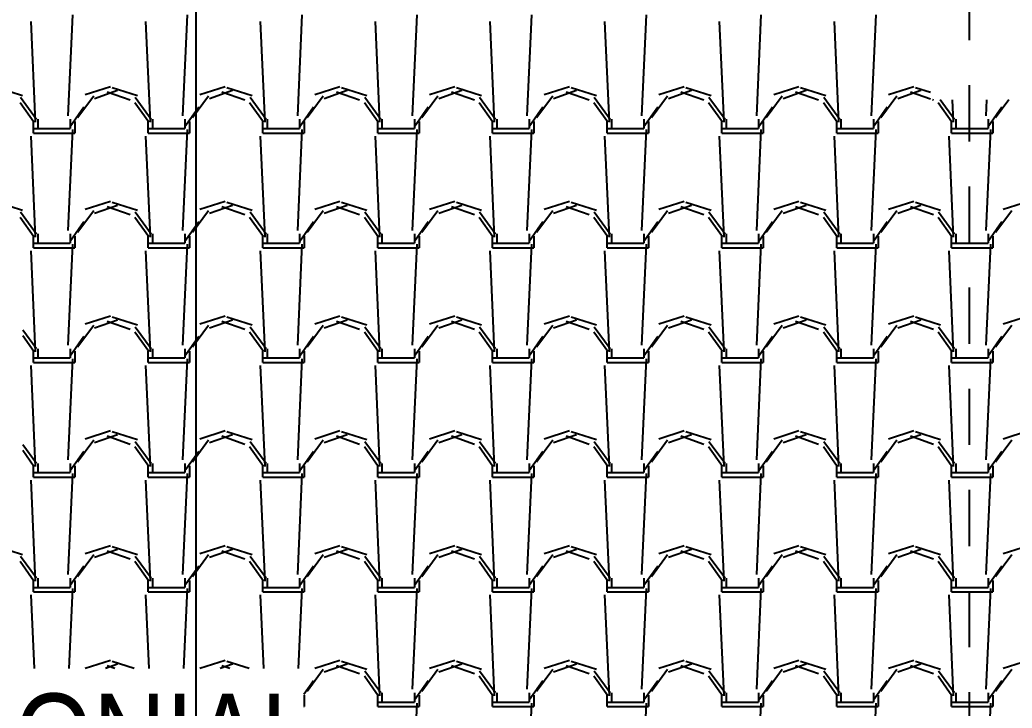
# Model space of a CAD drawing. Header units: millimetres. Extents: x 3923 to 4007, y 744 to 863.
# Drawn here: x 3936.26 to 3938.466, y 838.08 to 839.611 of the extents above; entities that cross this region are included whole.
import ezdxf
from ezdxf.enums import TextEntityAlignment as Align

# ---------------------------------------------------------------- set-up
doc = ezdxf.new("R2010")
doc.units = ezdxf.units.MM
doc.linetypes.add('HIDDEN2', pattern=[0.1875, 0.125, -0.0625])
for name, color, linetype in [('-HIDRO', 8, 'Continuous'), ('E-txt-g', 3, 'Continuous'), ('HID-TUBPRIMARIO', 5, 'Continuous')]:
    doc.layers.add(name, color=color, linetype=linetype)
doc.layers.add('E-Txt-W', color=7, linetype='Continuous', lineweight=20)
doc.styles.add('F2', font='ARIALN.TTF')
doc.styles.add('REG60', font='romans.shx', dxfattribs={"width": 0.8, "height": 0.15})
doc.styles.add('REG80', font='romans.shx', dxfattribs={"width": 0.8, "height": 0.2})

# ---------------------------------------------------------------- blocks, each defined once
blk = doc.blocks.new('TXT-AMB75')
at = {"layer": 'E-txt-g', "style": 'REG80', "width": 0.8, "flags": 8}
blk.add_attdef('TXT', text='', height=0.2, dxfattribs=at).set_placement((0.0055, 0.2964), align=Align.CENTER)
at = {"layer": 'E-Txt-W', "style": 'REG60', "width": 0.8, "flags": 8}
blk.add_attdef('TXT', text='', height=0.15, dxfattribs=at).set_placement((0.0055, 0.0271), align=Align.CENTER)

msp = doc.modelspace()

# ---------------------------------------------------------------- linework, layer by layer
at = {"layer": '-HIDRO', "linetype": 'HIDDEN2'}
msp.add_line((3938.3715, 836.19), (3938.3715, 840.1023), dxfattribs=at)
at = {"layer": '-HIDRO', "linetype": 'Continuous'}
for p, q in [((3936.3674, 839.3973), (3936.3776, 839.6219)), ((3936.6226, 839.3973), (3936.6328, 839.6219)), ((3936.8777, 839.3973), (3936.8879, 839.6219)), ((3937.1329, 839.3973), (3937.1431, 839.6219)), ((3937.388, 839.3973), (3937.3982, 839.6219)), ((3937.6432, 839.3973), (3937.6534, 839.6219)), ((3937.8983, 839.3973), (3937.9085, 839.6219)), ((3938.1535, 839.3973), (3938.1637, 839.6219)), ((3936.2951, 839.3827), (3936.2849, 839.6072)), ((3936.5503, 839.3827), (3936.5401, 839.6072)), ((3936.8054, 839.3827), (3936.7952, 839.6072)), ((3937.0606, 839.3827), (3937.0504, 839.6072)), ((3937.3157, 839.3827), (3937.3055, 839.6072)), ((3937.5709, 839.3827), (3937.5607, 839.6072)), ((3937.826, 839.3827), (3937.8158, 839.6072)), ((3938.0812, 839.3827), (3938.071, 839.6072)), ((3936.2661, 839.4415), (3936.2099, 839.4594)), ((3936.4241, 839.441), (3936.3884, 839.3926)), ((3936.4614, 839.4616), (3936.4053, 839.4438)), ((3936.4773, 839.4531), (3936.4263, 839.4352)), ((3936.5052, 839.4319), (3936.4541, 839.4497)), ((3936.5212, 839.4415), (3936.4651, 839.4594)), ((3936.6793, 839.441), (3936.6436, 839.3925)), ((3936.7165, 839.4616), (3936.6604, 839.4438)), ((3936.7325, 839.4531), (3936.6814, 839.4352)), ((3936.7603, 839.4319), (3936.7093, 839.4497)), ((3936.7764, 839.4415), (3936.7202, 839.4594)), ((3936.9344, 839.441), (3936.8987, 839.3925)), ((3936.9717, 839.4616), (3936.9156, 839.4438)), ((3936.9876, 839.4531), (3936.9366, 839.4352)), ((3937.0155, 839.4319), (3936.9644, 839.4497)), ((3937.0315, 839.4415), (3936.9754, 839.4594)), ((3937.1896, 839.441), (3937.1539, 839.3925)), ((3937.2268, 839.4616), (3937.1707, 839.4438)), ((3937.2428, 839.4531), (3937.1917, 839.4352)), ((3937.2706, 839.4319), (3937.2196, 839.4497)), ((3937.2867, 839.4415), (3937.2305, 839.4594)), ((3937.4447, 839.441), (3937.409, 839.3925)), ((3937.482, 839.4616), (3937.4259, 839.4438)), ((3937.4979, 839.4531), (3937.4469, 839.4352)), ((3937.5258, 839.4319), (3937.4747, 839.4497)), ((3937.5418, 839.4415), (3937.4857, 839.4594)), ((3937.6999, 839.441), (3937.6642, 839.3925)), ((3937.7371, 839.4616), (3937.681, 839.4438)), ((3937.7531, 839.4531), (3937.702, 839.4352)), ((3937.7809, 839.4319), (3937.7299, 839.4497)), ((3937.797, 839.4415), (3937.7408, 839.4594)), ((3937.955, 839.441), (3937.9193, 839.3925)), ((3937.9923, 839.4616), (3937.9362, 839.4438)), ((3938.0082, 839.4531), (3937.9572, 839.4352)), ((3938.0361, 839.4319), (3937.985, 839.4497)), ((3938.0521, 839.4415), (3937.996, 839.4594)), ((3938.2102, 839.441), (3938.1744, 839.3925)), ((3938.2474, 839.4616), (3938.1913, 839.4438)), ((3938.2634, 839.4531), (3938.2123, 839.4352)), ((3938.2846, 839.4342), (3938.2402, 839.4497)), ((3938.2846, 839.4487), (3938.2511, 839.4594)), ((3936.2912, 839.3829), (3936.2606, 839.4263)), ((3936.2971, 839.3892), (3936.2614, 839.4376)), ((3936.5464, 839.3829), (3936.5158, 839.4263)), ((3936.5523, 839.3892), (3936.5166, 839.4376)), ((3936.8015, 839.3829), (3936.7709, 839.4263)), ((3936.8074, 839.3892), (3936.7717, 839.4376)), ((3937.0567, 839.3829), (3937.0261, 839.4262)), ((3937.0626, 839.3892), (3937.0269, 839.4376)), ((3937.3118, 839.3829), (3937.2812, 839.4262)), ((3937.3177, 839.3892), (3937.282, 839.4376)), ((3937.567, 839.3829), (3937.5364, 839.4262)), ((3937.5729, 839.3892), (3937.5371, 839.4376)), ((3937.8221, 839.3829), (3937.7915, 839.4262)), ((3937.828, 839.3892), (3937.7923, 839.4376)), ((3938.0773, 839.3829), (3938.0467, 839.4262)), ((3938.0832, 839.3892), (3938.0474, 839.4376)), ((3938.2912, 839.4319), (3938.2892, 839.4326)), ((3938.3324, 839.3829), (3938.3018, 839.4262)), ((3938.3383, 839.3892), (3938.3063, 839.4326)), ((3938.3363, 839.3827), (3938.3341, 839.4326)), ((3938.4086, 839.3973), (3938.4102, 839.4326)), ((3938.4591, 839.4326), (3938.4296, 839.3925)), ((3936.4025, 839.4163), (3936.3719, 839.3729)), ((3936.6577, 839.4163), (3936.627, 839.3729)), ((3936.9128, 839.4163), (3936.8822, 839.3729)), ((3937.168, 839.4163), (3937.1373, 839.3729)), ((3937.4231, 839.4163), (3937.3925, 839.3729)), ((3937.6783, 839.4163), (3937.6476, 839.3729)), ((3937.9334, 839.4163), (3937.9028, 839.3729)), ((3938.1886, 839.4163), (3938.1579, 839.3729)), ((3938.4437, 839.4163), (3938.4131, 839.3729)), ((3936.2902, 839.3588), (3936.2902, 839.3843)), ((3936.3004, 839.369), (3936.3004, 839.3894)), ((3936.3718, 839.3894), (3936.3718, 839.369)), ((3936.382, 839.3843), (3936.382, 839.3588)), ((3936.5453, 839.3588), (3936.5453, 839.3843)), ((3936.5555, 839.369), (3936.5555, 839.3894)), ((3936.627, 839.3894), (3936.627, 839.369)), ((3936.6372, 839.3843), (3936.6372, 839.3588)), ((3936.8005, 839.3588), (3936.8005, 839.3843)), ((3936.8107, 839.369), (3936.8107, 839.3894)), ((3936.8821, 839.3894), (3936.8821, 839.369)), ((3936.8923, 839.3843), (3936.8923, 839.3588)), ((3937.0556, 839.3588), (3937.0556, 839.3843)), ((3937.0658, 839.369), (3937.0658, 839.3894)), ((3937.1373, 839.3894), (3937.1373, 839.369)), ((3937.1475, 839.3843), (3937.1475, 839.3588)), ((3937.3108, 839.3588), (3937.3108, 839.3843)), ((3937.321, 839.369), (3937.321, 839.3894)), ((3937.3924, 839.3894), (3937.3924, 839.369)), ((3937.4026, 839.3843), (3937.4026, 839.3588)), ((3937.5659, 839.3588), (3937.5659, 839.3843)), ((3937.5761, 839.369), (3937.5761, 839.3894)), ((3937.6476, 839.3894), (3937.6476, 839.369)), ((3937.6578, 839.3843), (3937.6578, 839.3588)), ((3937.8211, 839.3588), (3937.8211, 839.3843)), ((3937.8313, 839.369), (3937.8313, 839.3894)), ((3937.9027, 839.3894), (3937.9027, 839.369)), ((3937.9129, 839.3843), (3937.9129, 839.3588)), ((3938.0762, 839.3588), (3938.0762, 839.3843)), ((3938.0864, 839.369), (3938.0864, 839.3894)), ((3938.1579, 839.3894), (3938.1579, 839.369)), ((3938.1681, 839.3843), (3938.1681, 839.3588)), ((3938.3314, 839.3588), (3938.3314, 839.3843)), ((3938.3416, 839.369), (3938.3416, 839.3894)), ((3938.413, 839.3894), (3938.413, 839.369)), ((3938.4232, 839.3843), (3938.4232, 839.3588)), ((3936.2902, 839.369), (3936.3004, 839.369)), ((3936.2902, 839.3588), (3936.3004, 839.3588)), ((3936.3004, 839.369), (3936.3718, 839.369)), ((3936.3004, 839.3588), (3936.382, 839.3588)), ((3936.3674, 839.1422), (3936.3776, 839.3667)), ((3936.5453, 839.369), (3936.5555, 839.369)), ((3936.5453, 839.3588), (3936.5555, 839.3588)), ((3936.5555, 839.369), (3936.627, 839.369)), ((3936.5555, 839.3588), (3936.6372, 839.3588)), ((3936.6226, 839.1422), (3936.6328, 839.3667)), ((3936.8005, 839.369), (3936.8107, 839.369)), ((3936.8005, 839.3588), (3936.8107, 839.3588)), ((3936.8107, 839.369), (3936.8821, 839.369)), ((3936.8107, 839.3588), (3936.8923, 839.3588)), ((3936.8777, 839.1422), (3936.8879, 839.3667)), ((3937.0556, 839.369), (3937.0658, 839.369)), ((3937.0556, 839.3588), (3937.0658, 839.3588)), ((3937.0658, 839.369), (3937.1373, 839.369)), ((3937.0658, 839.3588), (3937.1475, 839.3588)), ((3937.1329, 839.1422), (3937.1431, 839.3667)), ((3937.3108, 839.369), (3937.321, 839.369)), ((3937.3108, 839.3588), (3937.321, 839.3588)), ((3937.321, 839.369), (3937.3924, 839.369)), ((3937.321, 839.3588), (3937.4026, 839.3588)), ((3937.388, 839.1422), (3937.3982, 839.3667)), ((3937.5659, 839.369), (3937.5761, 839.369)), ((3937.5659, 839.3588), (3937.5761, 839.3588)), ((3937.5761, 839.369), (3937.6476, 839.369)), ((3937.5761, 839.3588), (3937.6578, 839.3588)), ((3937.6432, 839.1422), (3937.6534, 839.3667)), ((3937.8211, 839.369), (3937.8313, 839.369)), ((3937.8211, 839.3588), (3937.8313, 839.3588)), ((3937.8313, 839.369), (3937.9027, 839.369)), ((3937.8313, 839.3588), (3937.9129, 839.3588)), ((3937.8983, 839.1422), (3937.9085, 839.3667)), ((3938.0762, 839.369), (3938.0864, 839.369)), ((3938.0762, 839.3588), (3938.0864, 839.3588)), ((3938.0864, 839.369), (3938.1579, 839.369)), ((3938.0864, 839.3588), (3938.1681, 839.3588)), ((3938.1535, 839.1422), (3938.1637, 839.3667)), ((3938.3314, 839.369), (3938.3416, 839.369)), ((3938.3314, 839.3588), (3938.3416, 839.3588)), ((3938.3416, 839.369), (3938.413, 839.369)), ((3938.3416, 839.3588), (3938.4232, 839.3588)), ((3938.4086, 839.1422), (3938.4188, 839.3667)), ((3936.2951, 839.1275), (3936.2849, 839.352)), ((3936.5503, 839.1275), (3936.5401, 839.352)), ((3936.8054, 839.1275), (3936.7952, 839.352)), ((3937.0606, 839.1275), (3937.0504, 839.352)), ((3937.3157, 839.1275), (3937.3055, 839.352)), ((3937.5709, 839.1275), (3937.5607, 839.352)), ((3937.826, 839.1275), (3937.8158, 839.352)), ((3938.0812, 839.1275), (3938.071, 839.3521)), ((3938.3363, 839.1275), (3938.3261, 839.3521)), ((3936.2661, 839.1864), (3936.2099, 839.2042)), ((3936.4614, 839.2065), (3936.4053, 839.1886)), ((3936.4773, 839.198), (3936.4263, 839.1801)), ((3936.5212, 839.1864), (3936.4651, 839.2042)), ((3936.7165, 839.2065), (3936.6604, 839.1886)), ((3936.7325, 839.198), (3936.6814, 839.1801)), ((3936.7764, 839.1864), (3936.7202, 839.2042)), ((3936.9717, 839.2065), (3936.9156, 839.1886)), ((3936.9876, 839.198), (3936.9366, 839.1801)), ((3937.0315, 839.1864), (3936.9754, 839.2042)), ((3937.2268, 839.2065), (3937.1707, 839.1886)), ((3937.2428, 839.198), (3937.1917, 839.1801)), ((3937.2867, 839.1864), (3937.2305, 839.2042)), ((3937.482, 839.2065), (3937.4259, 839.1886)), ((3937.4979, 839.198), (3937.4469, 839.1801)), ((3937.5418, 839.1864), (3937.4857, 839.2042)), ((3937.7371, 839.2065), (3937.681, 839.1886)), ((3937.7531, 839.198), (3937.702, 839.1801)), ((3937.797, 839.1864), (3937.7408, 839.2042)), ((3937.9923, 839.2065), (3937.9362, 839.1886)), ((3938.0082, 839.198), (3937.9572, 839.1801)), ((3938.0521, 839.1864), (3937.996, 839.2042)), ((3938.2474, 839.2065), (3938.1913, 839.1886)), ((3938.2634, 839.198), (3938.2123, 839.1801)), ((3938.3073, 839.1864), (3938.2511, 839.2042)), ((3938.5026, 839.2065), (3938.4465, 839.1886)), ((3936.2971, 839.134), (3936.2614, 839.1825)), ((3936.4241, 839.1859), (3936.3884, 839.1374)), ((3936.5052, 839.1767), (3936.4541, 839.1946)), ((3936.5523, 839.134), (3936.5166, 839.1825)), ((3936.6793, 839.1859), (3936.6436, 839.1374)), ((3936.7603, 839.1767), (3936.7093, 839.1946)), ((3936.8074, 839.134), (3936.7717, 839.1825)), ((3936.9344, 839.1859), (3936.8987, 839.1374)), ((3937.0155, 839.1767), (3936.9644, 839.1946)), ((3937.0626, 839.134), (3937.0269, 839.1825)), ((3937.1896, 839.1859), (3937.1539, 839.1374)), ((3937.2706, 839.1767), (3937.2196, 839.1946)), ((3937.3177, 839.134), (3937.282, 839.1825)), ((3937.4447, 839.1859), (3937.409, 839.1374)), ((3937.5258, 839.1767), (3937.4747, 839.1946)), ((3937.5729, 839.134), (3937.5372, 839.1825)), ((3937.6999, 839.1859), (3937.6641, 839.1374)), ((3937.7809, 839.1767), (3937.7299, 839.1946)), ((3937.828, 839.134), (3937.7923, 839.1825)), ((3937.955, 839.1859), (3937.9193, 839.1374)), ((3938.0361, 839.1767), (3937.985, 839.1946)), ((3938.0832, 839.134), (3938.0474, 839.1825)), ((3938.2102, 839.1859), (3938.1744, 839.1374)), ((3938.2912, 839.1767), (3938.2402, 839.1946)), ((3938.3383, 839.134), (3938.3026, 839.1825)), ((3938.4653, 839.1859), (3938.4296, 839.1374)), ((3936.2912, 839.1277), (3936.2606, 839.1711)), ((3936.4025, 839.1611), (3936.3719, 839.1178)), ((3936.5464, 839.1277), (3936.5158, 839.1711)), ((3936.6577, 839.1611), (3936.627, 839.1178)), ((3936.8015, 839.1277), (3936.7709, 839.1711)), ((3936.9128, 839.1611), (3936.8822, 839.1178)), ((3937.0567, 839.1277), (3937.0261, 839.1711)), ((3937.168, 839.1611), (3937.1373, 839.1178)), ((3937.3118, 839.1277), (3937.2812, 839.1711)), ((3937.4231, 839.1611), (3937.3925, 839.1178)), ((3937.567, 839.1277), (3937.5364, 839.1711)), ((3937.6783, 839.1611), (3937.6476, 839.1178)), ((3937.8221, 839.1277), (3937.7915, 839.1711)), ((3937.9334, 839.1611), (3937.9028, 839.1178)), ((3938.0773, 839.1277), (3938.0467, 839.1711)), ((3938.1886, 839.1611), (3938.1579, 839.1178)), ((3938.3324, 839.1277), (3938.3018, 839.1711)), ((3938.4437, 839.1611), (3938.4131, 839.1178)), ((3936.3004, 839.1138), (3936.3004, 839.1343)), ((3936.3718, 839.1343), (3936.3718, 839.1138)), ((3936.5555, 839.1138), (3936.5555, 839.1343)), ((3936.627, 839.1343), (3936.627, 839.1138)), ((3936.8107, 839.1138), (3936.8107, 839.1343)), ((3936.8821, 839.1343), (3936.8821, 839.1138)), ((3937.0658, 839.1138), (3937.0658, 839.1343)), ((3937.1373, 839.1343), (3937.1373, 839.1138)), ((3937.321, 839.1138), (3937.321, 839.1343)), ((3937.3924, 839.1343), (3937.3924, 839.1138)), ((3937.5761, 839.1138), (3937.5761, 839.1343)), ((3937.6476, 839.1343), (3937.6476, 839.1138)), ((3937.8313, 839.1138), (3937.8313, 839.1343)), ((3937.9027, 839.1343), (3937.9027, 839.1138)), ((3938.0864, 839.1138), (3938.0864, 839.1343)), ((3938.1579, 839.1343), (3938.1579, 839.1138)), ((3938.3416, 839.1138), (3938.3416, 839.1343)), ((3938.413, 839.1343), (3938.413, 839.1138)), ((3936.2902, 839.1036), (3936.2902, 839.1292)), ((3936.2902, 839.1138), (3936.3004, 839.1138)), ((3936.3004, 839.1138), (3936.3718, 839.1138)), ((3936.3674, 838.887), (3936.3776, 839.1116)), ((3936.382, 839.1292), (3936.382, 839.1036)), ((3936.5453, 839.1036), (3936.5453, 839.1292)), ((3936.5453, 839.1138), (3936.5555, 839.1138)), ((3936.5555, 839.1138), (3936.627, 839.1138)), ((3936.6226, 838.887), (3936.6328, 839.1116)), ((3936.6372, 839.1292), (3936.6372, 839.1036)), ((3936.8005, 839.1036), (3936.8005, 839.1292)), ((3936.8005, 839.1138), (3936.8107, 839.1138)), ((3936.8107, 839.1138), (3936.8821, 839.1138)), ((3936.8777, 838.887), (3936.8879, 839.1116)), ((3936.8923, 839.1292), (3936.8923, 839.1036)), ((3937.0556, 839.1036), (3937.0556, 839.1292)), ((3937.0556, 839.1138), (3937.0658, 839.1138)), ((3937.0658, 839.1138), (3937.1373, 839.1138)), ((3937.1329, 838.887), (3937.1431, 839.1116)), ((3937.1475, 839.1292), (3937.1475, 839.1036)), ((3937.3108, 839.1036), (3937.3108, 839.1292)), ((3937.3108, 839.1138), (3937.321, 839.1138)), ((3937.321, 839.1138), (3937.3924, 839.1138)), ((3937.388, 838.887), (3937.3982, 839.1116)), ((3937.4026, 839.1292), (3937.4026, 839.1036)), ((3937.5659, 839.1036), (3937.5659, 839.1292)), ((3937.5659, 839.1138), (3937.5761, 839.1138)), ((3937.5761, 839.1138), (3937.6476, 839.1138)), ((3937.6432, 838.887), (3937.6534, 839.1116)), ((3937.6578, 839.1292), (3937.6578, 839.1036)), ((3937.8211, 839.1036), (3937.8211, 839.1292)), ((3937.8211, 839.1138), (3937.8313, 839.1138)), ((3937.8313, 839.1138), (3937.9027, 839.1138)), ((3937.8983, 838.887), (3937.9085, 839.1116)), ((3937.9129, 839.1292), (3937.9129, 839.1036)), ((3938.0762, 839.1036), (3938.0762, 839.1292)), ((3938.0762, 839.1138), (3938.0864, 839.1138)), ((3938.0864, 839.1138), (3938.1579, 839.1138)), ((3938.1535, 838.887), (3938.1637, 839.1116)), ((3938.1681, 839.1292), (3938.1681, 839.1036)), ((3938.3314, 839.1036), (3938.3314, 839.1292)), ((3938.3314, 839.1138), (3938.3416, 839.1138)), ((3938.3416, 839.1138), (3938.413, 839.1138)), ((3938.4086, 838.887), (3938.4188, 839.1116)), ((3938.4232, 839.1292), (3938.4232, 839.1036)), ((3936.2951, 838.8724), (3936.2849, 839.0969)), ((3936.2902, 839.1036), (3936.3004, 839.1036)), ((3936.3004, 839.1036), (3936.382, 839.1036)), ((3936.5503, 838.8724), (3936.5401, 839.0969)), ((3936.5453, 839.1036), (3936.5555, 839.1036)), ((3936.5555, 839.1036), (3936.6372, 839.1036)), ((3936.8054, 838.8724), (3936.7952, 839.0969)), ((3936.8005, 839.1036), (3936.8107, 839.1036)), ((3936.8107, 839.1036), (3936.8923, 839.1036)), ((3937.0606, 838.8724), (3937.0504, 839.0969)), ((3937.0556, 839.1036), (3937.0658, 839.1036)), ((3937.0658, 839.1036), (3937.1475, 839.1036)), ((3937.3157, 838.8724), (3937.3055, 839.0969)), ((3937.3108, 839.1036), (3937.321, 839.1036)), ((3937.321, 839.1036), (3937.4026, 839.1036)), ((3937.5709, 838.8724), (3937.5607, 839.0969)), ((3937.5659, 839.1036), (3937.5761, 839.1036)), ((3937.5761, 839.1036), (3937.6578, 839.1036)), ((3937.826, 838.8724), (3937.8158, 839.0969)), ((3937.8211, 839.1036), (3937.8313, 839.1036)), ((3937.8313, 839.1036), (3937.9129, 839.1036)), ((3938.0812, 838.8724), (3938.071, 839.0969)), ((3938.0762, 839.1036), (3938.0864, 839.1036)), ((3938.0864, 839.1036), (3938.1681, 839.1036)), ((3938.3363, 838.8724), (3938.3261, 839.0969)), ((3938.3314, 839.1036), (3938.3416, 839.1036)), ((3938.3416, 839.1036), (3938.4232, 839.1036)), ((3936.4614, 838.9513), (3936.4053, 838.9335)), ((3936.4773, 838.9428), (3936.4263, 838.9249)), ((3936.5052, 838.9216), (3936.4541, 838.9394)), ((3936.5212, 838.9312), (3936.4651, 838.9491)), ((3936.7165, 838.9513), (3936.6604, 838.9335)), ((3936.7325, 838.9428), (3936.6814, 838.9249)), ((3936.7603, 838.9216), (3936.7093, 838.9394)), ((3936.7764, 838.9312), (3936.7202, 838.9491)), ((3936.9717, 838.9513), (3936.9156, 838.9335)), ((3936.9876, 838.9428), (3936.9366, 838.9249)), ((3937.0155, 838.9216), (3936.9644, 838.9394)), ((3937.0315, 838.9312), (3936.9754, 838.9491)), ((3937.2268, 838.9513), (3937.1707, 838.9335)), ((3937.2428, 838.9428), (3937.1917, 838.9249)), ((3937.2706, 838.9216), (3937.2196, 838.9394)), ((3937.2867, 838.9312), (3937.2305, 838.9491)), ((3937.482, 838.9513), (3937.4259, 838.9335)), ((3937.4979, 838.9428), (3937.4469, 838.9249)), ((3937.5258, 838.9216), (3937.4747, 838.9394)), ((3937.5418, 838.9312), (3937.4857, 838.9491)), ((3937.7371, 838.9513), (3937.681, 838.9335)), ((3937.7531, 838.9428), (3937.702, 838.9249)), ((3937.7809, 838.9216), (3937.7299, 838.9394)), ((3937.797, 838.9312), (3937.7408, 838.9491)), ((3937.9923, 838.9513), (3937.9362, 838.9335)), ((3938.0082, 838.9428), (3937.9572, 838.9249)), ((3938.0361, 838.9216), (3937.985, 838.9394)), ((3938.0521, 838.9312), (3937.996, 838.9491)), ((3938.2474, 838.9513), (3938.1913, 838.9335)), ((3938.2634, 838.9428), (3938.2123, 838.9249)), ((3938.2912, 838.9216), (3938.2402, 838.9394)), ((3938.3073, 838.9312), (3938.2511, 838.9491)), ((3938.5026, 838.9513), (3938.4465, 838.9335)), ((3936.2971, 838.8789), (3936.2663, 838.9207)), ((3936.4241, 838.9307), (3936.3884, 838.8823)), ((3936.5464, 838.8726), (3936.5158, 838.916)), ((3936.5523, 838.8789), (3936.5166, 838.9273)), ((3936.6793, 838.9307), (3936.6436, 838.8822)), ((3936.8015, 838.8726), (3936.7709, 838.916)), ((3936.8074, 838.8789), (3936.7717, 838.9273)), ((3936.9344, 838.9307), (3936.8987, 838.8822)), ((3937.0567, 838.8726), (3937.0261, 838.916)), ((3937.0626, 838.8789), (3937.0269, 838.9273)), ((3937.1896, 838.9307), (3937.1539, 838.8822)), ((3937.3118, 838.8726), (3937.2812, 838.916)), ((3937.3177, 838.8789), (3937.282, 838.9273)), ((3937.4447, 838.9307), (3937.409, 838.8822)), ((3937.567, 838.8726), (3937.5364, 838.9159)), ((3937.5729, 838.8789), (3937.5372, 838.9273)), ((3937.6999, 838.9307), (3937.6641, 838.8822)), ((3937.8221, 838.8726), (3937.7915, 838.9159)), ((3937.828, 838.8789), (3937.7923, 838.9273)), ((3937.955, 838.9307), (3937.9193, 838.8822)), ((3938.0773, 838.8726), (3938.0467, 838.9159)), ((3938.0832, 838.8789), (3938.0474, 838.9273)), ((3938.2102, 838.9307), (3938.1744, 838.8822)), ((3938.3324, 838.8726), (3938.3018, 838.9159)), ((3938.3383, 838.8789), (3938.3026, 838.9273)), ((3938.4653, 838.9307), (3938.4296, 838.8822)), ((3936.2912, 838.8726), (3936.2663, 838.9079)), ((3936.4025, 838.906), (3936.3719, 838.8626)), ((3936.6577, 838.906), (3936.627, 838.8626)), ((3936.9128, 838.906), (3936.8822, 838.8626)), ((3937.168, 838.906), (3937.1373, 838.8626)), ((3937.4231, 838.906), (3937.3925, 838.8626)), ((3937.6783, 838.906), (3937.6476, 838.8626)), ((3937.9334, 838.906), (3937.9028, 838.8626)), ((3938.1886, 838.906), (3938.158, 838.8626)), ((3938.4437, 838.906), (3938.4131, 838.8626)), ((3936.2902, 838.8485), (3936.2902, 838.874)), ((3936.3004, 838.8587), (3936.3004, 838.8791)), ((3936.3718, 838.8791), (3936.3718, 838.8587)), ((3936.382, 838.874), (3936.382, 838.8485)), ((3936.5453, 838.8485), (3936.5453, 838.874)), ((3936.5555, 838.8587), (3936.5555, 838.8791)), ((3936.627, 838.8791), (3936.627, 838.8587)), ((3936.6372, 838.874), (3936.6372, 838.8485)), ((3936.8005, 838.8485), (3936.8005, 838.874)), ((3936.8107, 838.8587), (3936.8107, 838.8791)), ((3936.8821, 838.8791), (3936.8821, 838.8587)), ((3936.8923, 838.874), (3936.8923, 838.8485)), ((3937.0556, 838.8485), (3937.0556, 838.874)), ((3937.0658, 838.8587), (3937.0658, 838.8791)), ((3937.1373, 838.8791), (3937.1373, 838.8587)), ((3937.1475, 838.874), (3937.1475, 838.8485)), ((3937.3108, 838.8485), (3937.3108, 838.874)), ((3937.321, 838.8587), (3937.321, 838.8791)), ((3937.3924, 838.8791), (3937.3924, 838.8587)), ((3937.4026, 838.874), (3937.4026, 838.8485)), ((3937.5659, 838.8485), (3937.5659, 838.874)), ((3937.5761, 838.8587), (3937.5761, 838.8791)), ((3937.6476, 838.8791), (3937.6476, 838.8587)), ((3937.6578, 838.874), (3937.6578, 838.8485)), ((3937.8211, 838.8485), (3937.8211, 838.874)), ((3937.8313, 838.8587), (3937.8313, 838.8791)), ((3937.9027, 838.8791), (3937.9027, 838.8587)), ((3937.9129, 838.874), (3937.9129, 838.8485)), ((3938.0762, 838.8485), (3938.0762, 838.874)), ((3938.0864, 838.8587), (3938.0864, 838.8791)), ((3938.1579, 838.8791), (3938.1579, 838.8587)), ((3938.1681, 838.874), (3938.1681, 838.8485)), ((3938.3314, 838.8485), (3938.3314, 838.874)), ((3938.3416, 838.8587), (3938.3416, 838.8791)), ((3938.413, 838.8791), (3938.413, 838.8587)), ((3938.4232, 838.874), (3938.4232, 838.8485)), ((3936.2902, 838.8587), (3936.3004, 838.8587)), ((3936.2902, 838.8485), (3936.3004, 838.8485)), ((3936.3004, 838.8587), (3936.3718, 838.8587)), ((3936.3004, 838.8485), (3936.382, 838.8485)), ((3936.3674, 838.6319), (3936.3776, 838.8564)), ((3936.5453, 838.8587), (3936.5555, 838.8587)), ((3936.5453, 838.8485), (3936.5555, 838.8485)), ((3936.5555, 838.8587), (3936.627, 838.8587)), ((3936.5555, 838.8485), (3936.6372, 838.8485)), ((3936.6226, 838.6319), (3936.6328, 838.8564)), ((3936.8005, 838.8587), (3936.8107, 838.8587)), ((3936.8005, 838.8485), (3936.8107, 838.8485)), ((3936.8107, 838.8587), (3936.8821, 838.8587)), ((3936.8107, 838.8485), (3936.8923, 838.8485)), ((3936.8777, 838.6319), (3936.8879, 838.8564)), ((3937.0556, 838.8587), (3937.0658, 838.8587)), ((3937.0556, 838.8485), (3937.0658, 838.8485)), ((3937.0658, 838.8587), (3937.1373, 838.8587)), ((3937.0658, 838.8485), (3937.1475, 838.8485)), ((3937.1329, 838.6319), (3937.1431, 838.8564)), ((3937.3108, 838.8587), (3937.321, 838.8587)), ((3937.3108, 838.8485), (3937.321, 838.8485)), ((3937.321, 838.8587), (3937.3924, 838.8587)), ((3937.321, 838.8485), (3937.4026, 838.8485)), ((3937.388, 838.6319), (3937.3982, 838.8564)), ((3937.5659, 838.8587), (3937.5761, 838.8587)), ((3937.5659, 838.8485), (3937.5761, 838.8485)), ((3937.5761, 838.8587), (3937.6476, 838.8587)), ((3937.5761, 838.8485), (3937.6578, 838.8485)), ((3937.6432, 838.6319), (3937.6534, 838.8564)), ((3937.8211, 838.8587), (3937.8313, 838.8587)), ((3937.8211, 838.8485), (3937.8313, 838.8485)), ((3937.8313, 838.8587), (3937.9027, 838.8587)), ((3937.8313, 838.8485), (3937.9129, 838.8485)), ((3937.8983, 838.6319), (3937.9085, 838.8564)), ((3938.0762, 838.8587), (3938.0864, 838.8587)), ((3938.0762, 838.8485), (3938.0864, 838.8485)), ((3938.0864, 838.8587), (3938.1579, 838.8587)), ((3938.0864, 838.8485), (3938.1681, 838.8485)), ((3938.1535, 838.6319), (3938.1637, 838.8564)), ((3938.3314, 838.8587), (3938.3416, 838.8587)), ((3938.3314, 838.8485), (3938.3416, 838.8485)), ((3938.3416, 838.8587), (3938.413, 838.8587)), ((3938.3416, 838.8485), (3938.4232, 838.8485)), ((3938.4086, 838.6319), (3938.4188, 838.8564)), ((3936.2951, 838.6172), (3936.2849, 838.8417)), ((3936.5503, 838.6172), (3936.5401, 838.8417)), ((3936.8054, 838.6172), (3936.7952, 838.8417)), ((3937.0606, 838.6172), (3937.0504, 838.8417)), ((3937.3157, 838.6172), (3937.3055, 838.8417)), ((3937.5709, 838.6172), (3937.5607, 838.8417)), ((3937.826, 838.6172), (3937.8158, 838.8417)), ((3938.0812, 838.6172), (3938.071, 838.8418)), ((3938.3363, 838.6172), (3938.3261, 838.8418)), ((3936.4614, 838.6962), (3936.4053, 838.6783)), ((3936.5212, 838.6761), (3936.4651, 838.6939)), ((3936.7165, 838.6962), (3936.6604, 838.6783)), ((3936.7764, 838.6761), (3936.7202, 838.6939)), ((3936.9717, 838.6962), (3936.9156, 838.6783)), ((3937.0315, 838.6761), (3936.9754, 838.6939)), ((3937.2268, 838.6962), (3937.1707, 838.6783)), ((3937.2867, 838.6761), (3937.2305, 838.6939)), ((3937.482, 838.6962), (3937.4259, 838.6783)), ((3937.5418, 838.6761), (3937.4857, 838.6939)), ((3937.7371, 838.6962), (3937.681, 838.6783)), ((3937.797, 838.6761), (3937.7408, 838.6939)), ((3937.9923, 838.6962), (3937.9362, 838.6783)), ((3938.0521, 838.6761), (3937.996, 838.6939)), ((3938.2474, 838.6962), (3938.1913, 838.6783)), ((3938.3073, 838.6761), (3938.2511, 838.6939)), ((3938.5026, 838.6962), (3938.4465, 838.6783)), ((3936.4241, 838.6756), (3936.3884, 838.6271)), ((3936.4773, 838.6877), (3936.4263, 838.6698)), ((3936.5052, 838.6664), (3936.4541, 838.6843)), ((3936.5523, 838.6237), (3936.5166, 838.6722)), ((3936.6793, 838.6756), (3936.6436, 838.6271)), ((3936.7325, 838.6877), (3936.6814, 838.6698)), ((3936.7603, 838.6664), (3936.7093, 838.6843)), ((3936.8074, 838.6237), (3936.7717, 838.6722)), ((3936.9344, 838.6756), (3936.8987, 838.6271)), ((3936.9876, 838.6877), (3936.9366, 838.6698)), ((3937.0155, 838.6664), (3936.9644, 838.6843)), ((3937.0626, 838.6237), (3937.0269, 838.6722)), ((3937.1896, 838.6756), (3937.1538, 838.6271)), ((3937.2428, 838.6877), (3937.1917, 838.6698)), ((3937.2706, 838.6664), (3937.2196, 838.6843)), ((3937.3177, 838.6237), (3937.282, 838.6722)), ((3937.4447, 838.6756), (3937.409, 838.6271)), ((3937.4979, 838.6877), (3937.4469, 838.6698)), ((3937.5258, 838.6664), (3937.4747, 838.6843)), ((3937.5729, 838.6237), (3937.5372, 838.6722)), ((3937.6999, 838.6756), (3937.6641, 838.6271)), ((3937.7531, 838.6877), (3937.702, 838.6698)), ((3937.7809, 838.6664), (3937.7299, 838.6843)), ((3937.828, 838.6237), (3937.7923, 838.6722)), ((3937.955, 838.6756), (3937.9193, 838.6271)), ((3938.0082, 838.6877), (3937.9572, 838.6698)), ((3938.0361, 838.6664), (3937.985, 838.6843)), ((3938.0832, 838.6237), (3938.0474, 838.6722)), ((3938.2102, 838.6756), (3938.1744, 838.6271)), ((3938.2634, 838.6877), (3938.2123, 838.6698)), ((3938.2912, 838.6664), (3938.2402, 838.6843)), ((3938.3383, 838.6237), (3938.3026, 838.6722)), ((3938.4653, 838.6756), (3938.4296, 838.6271)), ((3936.2971, 838.6237), (3936.2663, 838.6656)), ((3936.2912, 838.6174), (3936.2663, 838.6528)), ((3936.4025, 838.6508), (3936.3719, 838.6075)), ((3936.5464, 838.6174), (3936.5158, 838.6608)), ((3936.6577, 838.6508), (3936.627, 838.6075)), ((3936.8015, 838.6174), (3936.7709, 838.6608)), ((3936.9128, 838.6508), (3936.8822, 838.6075)), ((3937.0567, 838.6174), (3937.0261, 838.6608)), ((3937.168, 838.6508), (3937.1373, 838.6075)), ((3937.3118, 838.6174), (3937.2812, 838.6608)), ((3937.4231, 838.6508), (3937.3925, 838.6075)), ((3937.567, 838.6174), (3937.5364, 838.6608)), ((3937.6783, 838.6508), (3937.6476, 838.6075)), ((3937.8221, 838.6174), (3937.7915, 838.6608)), ((3937.9334, 838.6508), (3937.9028, 838.6075)), ((3938.0773, 838.6174), (3938.0467, 838.6608)), ((3938.1886, 838.6508), (3938.158, 838.6075)), ((3938.3324, 838.6174), (3938.3018, 838.6608)), ((3938.4437, 838.6508), (3938.4131, 838.6075)), ((3936.2902, 838.5933), (3936.2902, 838.6189)), ((3936.2902, 838.6035), (3936.3004, 838.6035)), ((3936.3004, 838.6035), (3936.3004, 838.624)), ((3936.3004, 838.6035), (3936.3718, 838.6035)), ((3936.3718, 838.624), (3936.3718, 838.6035)), ((3936.382, 838.6189), (3936.382, 838.5933)), ((3936.5453, 838.5933), (3936.5453, 838.6189)), ((3936.5453, 838.6035), (3936.5555, 838.6035)), ((3936.5555, 838.6035), (3936.5555, 838.624)), ((3936.5555, 838.6035), (3936.627, 838.6035)), ((3936.627, 838.624), (3936.627, 838.6035)), ((3936.6372, 838.6189), (3936.6372, 838.5933)), ((3936.8005, 838.5933), (3936.8005, 838.6189)), ((3936.8005, 838.6035), (3936.8107, 838.6035)), ((3936.8107, 838.6035), (3936.8107, 838.624)), ((3936.8107, 838.6035), (3936.8821, 838.6035)), ((3936.8821, 838.624), (3936.8821, 838.6035)), ((3936.8923, 838.6189), (3936.8923, 838.5933)), ((3937.0556, 838.5933), (3937.0556, 838.6189)), ((3937.0556, 838.6035), (3937.0658, 838.6035)), ((3937.0658, 838.6035), (3937.0658, 838.624)), ((3937.0658, 838.6035), (3937.1373, 838.6035)), ((3937.1373, 838.624), (3937.1373, 838.6035)), ((3937.1475, 838.6189), (3937.1475, 838.5933)), ((3937.3108, 838.5933), (3937.3108, 838.6189)), ((3937.3108, 838.6035), (3937.321, 838.6035)), ((3937.321, 838.6035), (3937.321, 838.624)), ((3937.321, 838.6035), (3937.3924, 838.6035)), ((3937.3924, 838.624), (3937.3924, 838.6035)), ((3937.4026, 838.6189), (3937.4026, 838.5933)), ((3937.5659, 838.5933), (3937.5659, 838.6189)), ((3937.5659, 838.6035), (3937.5761, 838.6035)), ((3937.5761, 838.6035), (3937.5761, 838.624)), ((3937.5761, 838.6035), (3937.6476, 838.6035)), ((3937.6476, 838.624), (3937.6476, 838.6035)), ((3937.6578, 838.6189), (3937.6578, 838.5933)), ((3937.8211, 838.5933), (3937.8211, 838.6189)), ((3937.8211, 838.6035), (3937.8313, 838.6035)), ((3937.8313, 838.6035), (3937.8313, 838.624)), ((3937.8313, 838.6035), (3937.9027, 838.6035)), ((3937.9027, 838.624), (3937.9027, 838.6035)), ((3937.9129, 838.6189), (3937.9129, 838.5933)), ((3938.0762, 838.5933), (3938.0762, 838.6189)), ((3938.0762, 838.6035), (3938.0864, 838.6035)), ((3938.0864, 838.6035), (3938.0864, 838.624)), ((3938.0864, 838.6035), (3938.1579, 838.6035)), ((3938.1579, 838.624), (3938.1579, 838.6035)), ((3938.1681, 838.6189), (3938.1681, 838.5933)), ((3938.3314, 838.5933), (3938.3314, 838.6189)), ((3938.3314, 838.6035), (3938.3416, 838.6035)), ((3938.3416, 838.6035), (3938.3416, 838.624)), ((3938.3416, 838.6035), (3938.413, 838.6035)), ((3938.413, 838.624), (3938.413, 838.6035)), ((3938.4232, 838.6189), (3938.4232, 838.5933)), ((3936.2951, 838.3621), (3936.2849, 838.5866)), ((3936.2902, 838.5933), (3936.3004, 838.5933)), ((3936.3004, 838.5933), (3936.382, 838.5933)), ((3936.3674, 838.3767), (3936.3776, 838.6013)), ((3936.5503, 838.3621), (3936.5401, 838.5866)), ((3936.5453, 838.5933), (3936.5555, 838.5933)), ((3936.5555, 838.5933), (3936.6372, 838.5933)), ((3936.6226, 838.3767), (3936.6328, 838.6013)), ((3936.8054, 838.3621), (3936.7952, 838.5866)), ((3936.8005, 838.5933), (3936.8107, 838.5933)), ((3936.8107, 838.5933), (3936.8923, 838.5933)), ((3936.8777, 838.3767), (3936.8879, 838.6013)), ((3937.0606, 838.3621), (3937.0504, 838.5866)), ((3937.0556, 838.5933), (3937.0658, 838.5933)), ((3937.0658, 838.5933), (3937.1475, 838.5933)), ((3937.1329, 838.3767), (3937.1431, 838.6013)), ((3937.3157, 838.3621), (3937.3055, 838.5866)), ((3937.3108, 838.5933), (3937.321, 838.5933)), ((3937.321, 838.5933), (3937.4026, 838.5933)), ((3937.388, 838.3767), (3937.3982, 838.6013)), ((3937.5709, 838.3621), (3937.5607, 838.5866)), ((3937.5659, 838.5933), (3937.5761, 838.5933)), ((3937.5761, 838.5933), (3937.6578, 838.5933)), ((3937.6432, 838.3767), (3937.6534, 838.6013)), ((3937.826, 838.3621), (3937.8158, 838.5866)), ((3937.8211, 838.5933), (3937.8313, 838.5933)), ((3937.8313, 838.5933), (3937.9129, 838.5933)), ((3937.8983, 838.3767), (3937.9085, 838.6013)), ((3938.0812, 838.3621), (3938.071, 838.5866)), ((3938.0762, 838.5933), (3938.0864, 838.5933)), ((3938.0864, 838.5933), (3938.1681, 838.5933)), ((3938.1535, 838.3767), (3938.1637, 838.6013)), ((3938.3363, 838.3621), (3938.3261, 838.5866)), ((3938.3314, 838.5933), (3938.3416, 838.5933)), ((3938.3416, 838.5933), (3938.4232, 838.5933)), ((3938.4086, 838.3767), (3938.4188, 838.6013)), ((3936.2661, 838.4209), (3936.2099, 838.4388)), ((3936.4614, 838.441), (3936.4053, 838.4232)), ((3936.4773, 838.4325), (3936.4263, 838.4146)), ((3936.5052, 838.4113), (3936.4541, 838.4291)), ((3936.5212, 838.4209), (3936.4651, 838.4388)), ((3936.7165, 838.441), (3936.6604, 838.4232)), ((3936.7325, 838.4325), (3936.6814, 838.4146)), ((3936.7603, 838.4113), (3936.7093, 838.4291)), ((3936.7764, 838.4209), (3936.7202, 838.4388)), ((3936.9717, 838.441), (3936.9156, 838.4232)), ((3936.9876, 838.4325), (3936.9366, 838.4146)), ((3937.0155, 838.4113), (3936.9644, 838.4291)), ((3937.0315, 838.4209), (3936.9754, 838.4388)), ((3937.2268, 838.441), (3937.1707, 838.4232)), ((3937.2428, 838.4325), (3937.1917, 838.4146)), ((3937.2706, 838.4113), (3937.2196, 838.4291)), ((3937.2867, 838.4209), (3937.2305, 838.4388)), ((3937.482, 838.441), (3937.4259, 838.4232)), ((3937.4979, 838.4325), (3937.4469, 838.4146)), ((3937.5258, 838.4113), (3937.4747, 838.4291)), ((3937.5418, 838.4209), (3937.4857, 838.4388)), ((3937.7371, 838.441), (3937.681, 838.4232)), ((3937.7531, 838.4325), (3937.702, 838.4146)), ((3937.7809, 838.4113), (3937.7299, 838.4291)), ((3937.797, 838.4209), (3937.7408, 838.4388)), ((3937.9923, 838.441), (3937.9362, 838.4232)), ((3938.0082, 838.4325), (3937.9572, 838.4146)), ((3938.0361, 838.4113), (3937.985, 838.4291)), ((3938.0521, 838.4209), (3937.996, 838.4388)), ((3938.2474, 838.441), (3938.1913, 838.4232)), ((3938.2634, 838.4325), (3938.2123, 838.4146)), ((3938.2912, 838.4113), (3938.2402, 838.4291)), ((3938.3073, 838.4209), (3938.2511, 838.4388)), ((3938.5026, 838.441), (3938.4465, 838.4232)), ((3936.2912, 838.3623), (3936.2606, 838.4057)), ((3936.2971, 838.3686), (3936.2614, 838.417)), ((3936.4241, 838.4204), (3936.3884, 838.372)), ((3936.5464, 838.3623), (3936.5158, 838.4057)), ((3936.5523, 838.3686), (3936.5166, 838.417)), ((3936.6793, 838.4204), (3936.6436, 838.3719)), ((3936.8015, 838.3623), (3936.7709, 838.4057)), ((3936.8074, 838.3686), (3936.7717, 838.417)), ((3936.9344, 838.4204), (3936.8987, 838.3719)), ((3937.0567, 838.3623), (3937.0261, 838.4057)), ((3937.0626, 838.3686), (3937.0269, 838.417)), ((3937.1896, 838.4204), (3937.1538, 838.3719)), ((3937.3118, 838.3623), (3937.2812, 838.4057)), ((3937.3177, 838.3686), (3937.282, 838.417)), ((3937.4447, 838.4204), (3937.409, 838.3719)), ((3937.567, 838.3623), (3937.5364, 838.4057)), ((3937.5729, 838.3686), (3937.5372, 838.417)), ((3937.6999, 838.4204), (3937.6641, 838.3719)), ((3937.8221, 838.3623), (3937.7915, 838.4056)), ((3937.828, 838.3686), (3937.7923, 838.417)), ((3937.955, 838.4204), (3937.9193, 838.3719)), ((3938.0773, 838.3623), (3938.0467, 838.4056)), ((3938.0832, 838.3686), (3938.0475, 838.417)), ((3938.2102, 838.4204), (3938.1744, 838.3719)), ((3938.3324, 838.3623), (3938.3018, 838.4056)), ((3938.3383, 838.3686), (3938.3026, 838.4171)), ((3938.4653, 838.4204), (3938.4296, 838.3719)), ((3936.4025, 838.3957), (3936.3719, 838.3523)), ((3936.6577, 838.3957), (3936.627, 838.3523)), ((3936.9128, 838.3957), (3936.8822, 838.3523)), ((3937.168, 838.3957), (3937.1373, 838.3523)), ((3937.4231, 838.3957), (3937.3925, 838.3523)), ((3937.6783, 838.3957), (3937.6476, 838.3523)), ((3937.9334, 838.3957), (3937.9028, 838.3523)), ((3938.1886, 838.3957), (3938.158, 838.3523)), ((3938.4437, 838.3957), (3938.4131, 838.3523)), ((3936.2902, 838.3382), (3936.2902, 838.3637)), ((3936.3004, 838.3484), (3936.3004, 838.3688)), ((3936.3718, 838.3688), (3936.3718, 838.3484)), ((3936.382, 838.3637), (3936.382, 838.3382)), ((3936.5453, 838.3382), (3936.5453, 838.3637)), ((3936.5555, 838.3484), (3936.5555, 838.3688)), ((3936.627, 838.3688), (3936.627, 838.3484)), ((3936.6372, 838.3637), (3936.6372, 838.3382)), ((3936.8005, 838.3382), (3936.8005, 838.3637)), ((3936.8107, 838.3484), (3936.8107, 838.3688)), ((3936.8821, 838.3688), (3936.8821, 838.3484)), ((3936.8923, 838.3637), (3936.8923, 838.3382)), ((3937.0556, 838.3382), (3937.0556, 838.3637)), ((3937.0658, 838.3484), (3937.0658, 838.3688)), ((3937.1373, 838.3688), (3937.1373, 838.3484)), ((3937.1475, 838.3637), (3937.1475, 838.3382)), ((3937.3108, 838.3382), (3937.3108, 838.3637)), ((3937.321, 838.3484), (3937.321, 838.3688)), ((3937.3924, 838.3688), (3937.3924, 838.3484)), ((3937.4026, 838.3637), (3937.4026, 838.3382)), ((3937.5659, 838.3382), (3937.5659, 838.3637)), ((3937.5761, 838.3484), (3937.5761, 838.3688)), ((3937.6476, 838.3688), (3937.6476, 838.3484)), ((3937.6578, 838.3637), (3937.6578, 838.3382)), ((3937.8211, 838.3382), (3937.8211, 838.3637)), ((3937.8313, 838.3484), (3937.8313, 838.3688)), ((3937.9027, 838.3688), (3937.9027, 838.3484)), ((3937.9129, 838.3637), (3937.9129, 838.3382)), ((3938.0762, 838.3382), (3938.0762, 838.3637)), ((3938.0864, 838.3484), (3938.0864, 838.3688)), ((3938.1579, 838.3688), (3938.1579, 838.3484)), ((3938.1681, 838.3637), (3938.1681, 838.3382)), ((3938.3314, 838.3382), (3938.3314, 838.3637)), ((3938.3416, 838.3484), (3938.3416, 838.3688)), ((3938.413, 838.3688), (3938.413, 838.3484)), ((3938.4232, 838.3637), (3938.4232, 838.3382)), ((3936.2902, 838.3484), (3936.3004, 838.3484)), ((3936.2902, 838.3382), (3936.3004, 838.3382)), ((3936.3004, 838.3484), (3936.3718, 838.3484)), ((3936.3004, 838.3382), (3936.382, 838.3382)), ((3936.3695, 838.1679), (3936.3776, 838.3461)), ((3936.5453, 838.3484), (3936.5555, 838.3484)), ((3936.5453, 838.3382), (3936.5555, 838.3382)), ((3936.5555, 838.3484), (3936.627, 838.3484)), ((3936.5555, 838.3382), (3936.6372, 838.3382)), ((3936.6247, 838.1679), (3936.6328, 838.3461)), ((3936.8005, 838.3484), (3936.8107, 838.3484)), ((3936.8005, 838.3382), (3936.8107, 838.3382)), ((3936.8107, 838.3484), (3936.8821, 838.3484)), ((3936.8107, 838.3382), (3936.8923, 838.3382)), ((3936.8798, 838.1679), (3936.8879, 838.3461)), ((3937.0556, 838.3484), (3937.0658, 838.3484)), ((3937.0556, 838.3382), (3937.0658, 838.3382)), ((3937.0658, 838.3484), (3937.1373, 838.3484)), ((3937.0658, 838.3382), (3937.1475, 838.3382)), ((3937.1329, 838.1216), (3937.1431, 838.3461)), ((3937.3108, 838.3484), (3937.321, 838.3484)), ((3937.3108, 838.3382), (3937.321, 838.3382)), ((3937.321, 838.3484), (3937.3924, 838.3484)), ((3937.321, 838.3382), (3937.4026, 838.3382)), ((3937.388, 838.1216), (3937.3982, 838.3461)), ((3937.5659, 838.3484), (3937.5761, 838.3484)), ((3937.5659, 838.3382), (3937.5761, 838.3382)), ((3937.5761, 838.3484), (3937.6476, 838.3484)), ((3937.5761, 838.3382), (3937.6578, 838.3382)), ((3937.6432, 838.1216), (3937.6534, 838.3461)), ((3937.8211, 838.3484), (3937.8313, 838.3484)), ((3937.8211, 838.3382), (3937.8313, 838.3382)), ((3937.8313, 838.3484), (3937.9027, 838.3484)), ((3937.8313, 838.3382), (3937.9129, 838.3382)), ((3937.8983, 838.1216), (3937.9085, 838.3461)), ((3938.0762, 838.3484), (3938.0864, 838.3484)), ((3938.0762, 838.3382), (3938.0864, 838.3382)), ((3938.0864, 838.3484), (3938.1579, 838.3484)), ((3938.0864, 838.3382), (3938.1681, 838.3382)), ((3938.1535, 838.1216), (3938.1637, 838.3461)), ((3938.3314, 838.3484), (3938.3416, 838.3484)), ((3938.3314, 838.3382), (3938.3416, 838.3382)), ((3938.3416, 838.3484), (3938.413, 838.3484)), ((3938.3416, 838.3382), (3938.4232, 838.3382)), ((3938.4086, 838.1216), (3938.4188, 838.3461)), ((3936.2923, 838.1679), (3936.2849, 838.3314)), ((3936.5475, 838.1679), (3936.5401, 838.3314)), ((3936.8026, 838.1679), (3936.7952, 838.3314)), ((3937.0606, 838.1069), (3937.0504, 838.3314)), ((3937.3157, 838.1069), (3937.3055, 838.3314)), ((3937.5709, 838.1069), (3937.5607, 838.3314)), ((3937.826, 838.1069), (3937.8158, 838.3314)), ((3938.0812, 838.1069), (3938.071, 838.3315)), ((3938.3363, 838.1069), (3938.3261, 838.3315)), ((3936.4614, 838.1859), (3936.4053, 838.168)), ((3936.5144, 838.1679), (3936.4651, 838.1836)), ((3936.7165, 838.1859), (3936.6604, 838.168)), ((3936.7696, 838.1679), (3936.7202, 838.1836)), ((3936.9717, 838.1859), (3936.9156, 838.168)), ((3937.0315, 838.1658), (3936.9754, 838.1836)), ((3937.2268, 838.1859), (3937.1707, 838.168)), ((3937.2867, 838.1658), (3937.2305, 838.1836)), ((3937.482, 838.1859), (3937.4259, 838.168)), ((3937.5418, 838.1658), (3937.4857, 838.1836)), ((3937.7371, 838.1859), (3937.681, 838.168)), ((3937.797, 838.1658), (3937.7408, 838.1836)), ((3937.9923, 838.1859), (3937.9362, 838.168)), ((3938.0521, 838.1658), (3937.996, 838.1836)), ((3938.2474, 838.1859), (3938.1913, 838.168)), ((3938.3073, 838.1658), (3938.2511, 838.1836)), ((3938.5026, 838.1859), (3938.4465, 838.168)), ((3936.4773, 838.1774), (3936.4504, 838.1679)), ((3936.4714, 838.1679), (3936.4541, 838.174)), ((3936.7325, 838.1774), (3936.7055, 838.1679)), ((3936.7265, 838.1679), (3936.7093, 838.174)), ((3936.9344, 838.1653), (3936.8987, 838.1168)), ((3936.9876, 838.1774), (3936.9366, 838.1595)), ((3937.0155, 838.1561), (3936.9644, 838.174)), ((3937.0626, 838.1134), (3937.0269, 838.1619)), ((3937.1896, 838.1653), (3937.1538, 838.1168)), ((3937.2428, 838.1774), (3937.1917, 838.1595)), ((3937.2706, 838.1561), (3937.2196, 838.174)), ((3937.3177, 838.1134), (3937.282, 838.1619)), ((3937.4447, 838.1653), (3937.409, 838.1168)), ((3937.4979, 838.1774), (3937.4469, 838.1595)), ((3937.5258, 838.1561), (3937.4747, 838.174)), ((3937.5729, 838.1134), (3937.5372, 838.1619)), ((3937.6999, 838.1653), (3937.6641, 838.1168)), ((3937.7531, 838.1774), (3937.702, 838.1595)), ((3937.7809, 838.1561), (3937.7299, 838.174)), ((3937.828, 838.1134), (3937.7923, 838.1619)), ((3937.955, 838.1653), (3937.9193, 838.1168)), ((3938.0082, 838.1774), (3937.9572, 838.1595)), ((3938.0361, 838.1561), (3937.985, 838.174)), ((3938.0832, 838.1134), (3938.0475, 838.1619)), ((3938.2102, 838.1653), (3938.1744, 838.1168)), ((3938.2634, 838.1774), (3938.2123, 838.1595)), ((3938.2912, 838.1561), (3938.2402, 838.174)), ((3938.3383, 838.1134), (3938.3026, 838.1619)), ((3938.4653, 838.1653), (3938.4296, 838.1168)), ((3936.9128, 838.1405), (3936.8915, 838.1103)), ((3937.0567, 838.1071), (3937.0261, 838.1505)), ((3937.168, 838.1405), (3937.1373, 838.0972)), ((3937.3118, 838.1071), (3937.2812, 838.1505)), ((3937.4231, 838.1405), (3937.3925, 838.0972)), ((3937.567, 838.1071), (3937.5364, 838.1505)), ((3937.6783, 838.1405), (3937.6477, 838.0972)), ((3937.8221, 838.1071), (3937.7915, 838.1505)), ((3937.9334, 838.1405), (3937.9028, 838.0972)), ((3938.0773, 838.1071), (3938.0467, 838.1505)), ((3938.1886, 838.1406), (3938.158, 838.0972)), ((3938.3324, 838.1071), (3938.3018, 838.1505)), ((3938.4437, 838.1406), (3938.4131, 838.0972)), ((3936.8923, 838.1086), (3936.8923, 838.083)), ((3937.0556, 838.083), (3937.0556, 838.1086)), ((3937.0658, 838.0932), (3937.0658, 838.1137)), ((3937.1373, 838.1137), (3937.1373, 838.0932)), ((3937.1475, 838.1086), (3937.1475, 838.083)), ((3937.3108, 838.083), (3937.3108, 838.1086)), ((3937.321, 838.0932), (3937.321, 838.1137)), ((3937.3924, 838.1137), (3937.3924, 838.0932)), ((3937.4026, 838.1086), (3937.4026, 838.083)), ((3937.5659, 838.083), (3937.5659, 838.1086)), ((3937.5761, 838.0932), (3937.5761, 838.1137)), ((3937.6476, 838.1137), (3937.6476, 838.0932)), ((3937.6578, 838.1086), (3937.6578, 838.083)), ((3937.8211, 838.083), (3937.8211, 838.1086)), ((3937.8313, 838.0932), (3937.8313, 838.1137)), ((3937.9027, 838.1137), (3937.9027, 838.0932)), ((3937.9129, 838.1086), (3937.9129, 838.083)), ((3938.0762, 838.083), (3938.0762, 838.1086)), ((3938.0864, 838.0932), (3938.0864, 838.1137)), ((3938.1579, 838.1137), (3938.1579, 838.0932)), ((3938.1681, 838.1086), (3938.1681, 838.083)), ((3938.3314, 838.083), (3938.3314, 838.1086)), ((3938.3416, 838.0932), (3938.3416, 838.1137)), ((3938.413, 838.1137), (3938.413, 838.0932)), ((3938.4232, 838.1086), (3938.4232, 838.083)), ((3936.8915, 838.083), (3936.8923, 838.083)), ((3937.0556, 838.0932), (3937.0658, 838.0932)), ((3937.0556, 838.083), (3937.0658, 838.083)), ((3937.0658, 838.0932), (3937.1373, 838.0932)), ((3937.0658, 838.083), (3937.1475, 838.083)), ((3937.1329, 837.8664), (3937.1431, 838.091)), ((3937.3108, 838.0932), (3937.321, 838.0932)), ((3937.3108, 838.083), (3937.321, 838.083)), ((3937.321, 838.0932), (3937.3924, 838.0932)), ((3937.321, 838.083), (3937.4026, 838.083)), ((3937.388, 837.8664), (3937.3982, 838.091)), ((3937.5659, 838.0932), (3937.5761, 838.0932)), ((3937.5659, 838.083), (3937.5761, 838.083)), ((3937.5761, 838.0932), (3937.6476, 838.0932)), ((3937.5761, 838.083), (3937.6578, 838.083)), ((3937.6432, 837.8664), (3937.6534, 838.091)), ((3937.8211, 838.0932), (3937.8313, 838.0932)), ((3937.8211, 838.083), (3937.8313, 838.083)), ((3937.8313, 838.0932), (3937.9027, 838.0932)), ((3937.8313, 838.083), (3937.9129, 838.083)), ((3937.8983, 837.8664), (3937.9085, 838.091)), ((3938.0762, 838.0932), (3938.0864, 838.0932)), ((3938.0762, 838.083), (3938.0864, 838.083)), ((3938.0864, 838.0932), (3938.1579, 838.0932)), ((3938.0864, 838.083), (3938.1681, 838.083)), ((3938.1535, 837.8664), (3938.1637, 838.091)), ((3938.3314, 838.0932), (3938.3416, 838.0932)), ((3938.3314, 838.083), (3938.3416, 838.083)), ((3938.3416, 838.0932), (3938.413, 838.0932)), ((3938.3416, 838.083), (3938.4232, 838.083)), ((3938.4086, 837.8664), (3938.4188, 838.091))]:
    msp.add_line(p, q, dxfattribs=at)
at = {"layer": 'HID-TUBPRIMARIO'}
msp.add_line((3936.6518, 828.7752), (3936.6518, 842.9034), dxfattribs=at)

# ---------------------------------------------------------------- block references
at = {"layer": '-HIDRO'}
ref = msp.add_blockref('TXT-AMB75', (3935.798, 837.5488), dxfattribs=dict(at, xscale=-1.240029, yscale=1.240029, zscale=1.240029))
ref.add_attrib('TXT', 'TELHADO COLONIAL', dxfattribs={"layer": 'E-txt-g', "color": 2, "height": 0.195615, "style": 'F2'}).set_placement((3935.7939, 837.9164), align=Align.CENTER)
ref.add_attrib('TXT', 'INCLINAÇÃO 25%', dxfattribs={"layer": 'E-Txt-W', "height": 0.195615, "style": 'F2'}).set_placement((3935.798, 837.5488), align=Align.CENTER)

doc.saveas('drawing.dxf')
